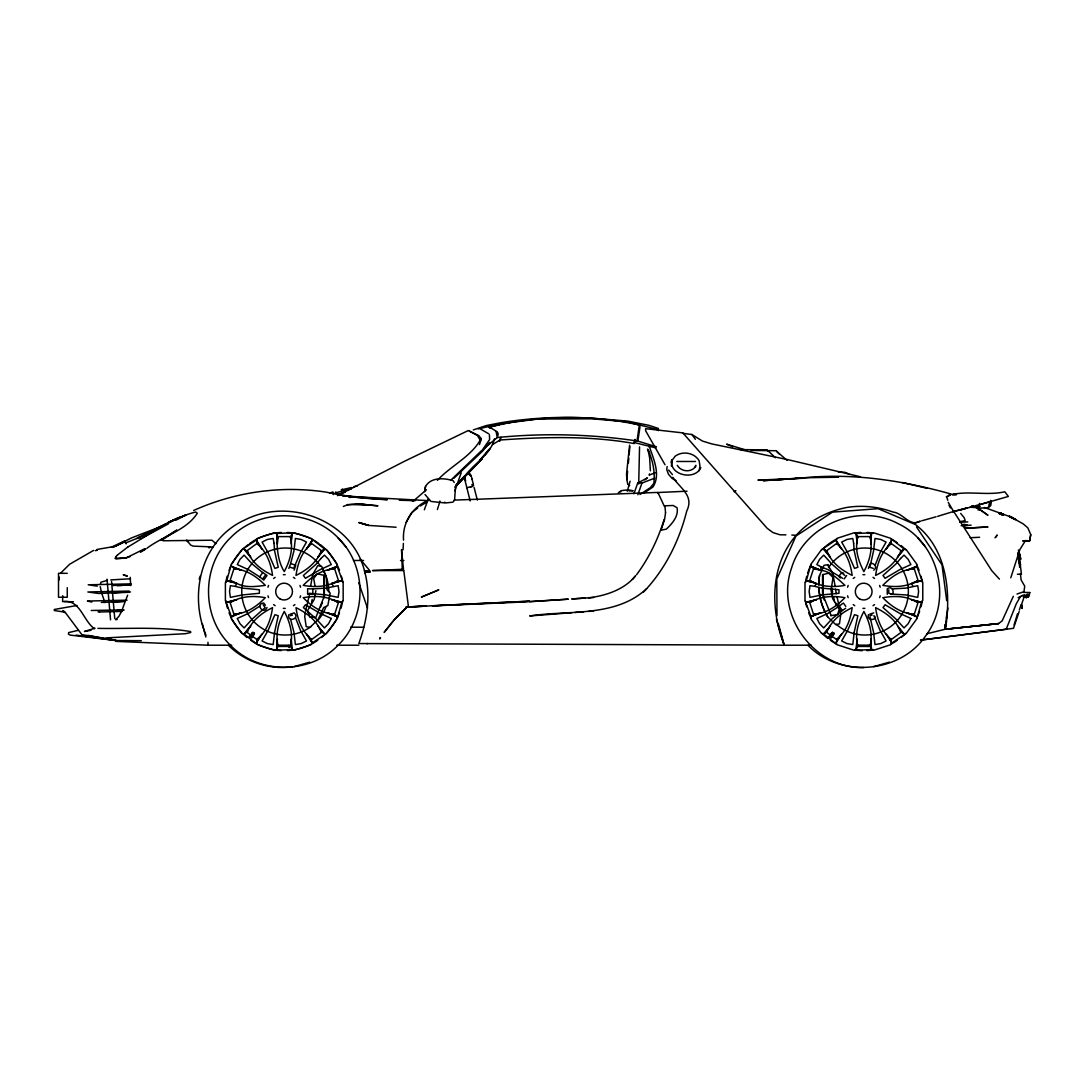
<?xml version="1.0" encoding="UTF-8"?>
<svg xmlns="http://www.w3.org/2000/svg" width="1085" height="1085" viewBox="0 0 1085 1085"><rect width="100%" height="100%" fill="white"/><g stroke="black" fill="none" stroke-linecap="round" stroke-linejoin="round"><path stroke-width="1.5" d="M231.715 645.209L207.981 645.209L207.981 642.334M324.32 597.767L324.361 575.443L317.213 573.789L313.687 578.508L315.057 586.09M888.791 589.765L888.791 593.292L891.233 593.834M1021.948 605.457L1021.948 608.373L1021.948 606.759M944.954 627.74L944.981 624.594M323.859 575.348L323.71 597.645L315.789 617.609L309.767 616.755M658.351 430.65L658.364 428.453L648.789 425.293L627.713 421.102L593.197 418.267A406.048 406.048 0 0 0 501.568 422.608L486.338 425.537L473.318 429.918M277.353 543.829L278.221 536.6L290.332 536.6C293.438 548.671 290.075 560.85 284.27 571.578C277.245 560.226 277.055 547.274 276.784 534.457L277.068 539.15M342.209 489.321C343.158 492.129 342.155 487.694 342.209 489.945L342.982 490.176M638.699 483.991L639.553 446.898M403.077 549.783L403.389 543.382M403.539 540.181C402.237 522.861 412.232 507.102 428.141 500.402L429.416 500.402M887.245 594.322L887.245 588.721C892.752 584.679 895.41 594.729 890.853 594.322M291.485 539.15L291.77 534.457L291.2 543.829M946.432 618.206L946.663 615.059M231.512 616.985L231.363 618.87L241.914 633.396L243.759 633.83L257.538 644.748L274.613 650.295L292.177 649.576L293.94 650.295L311.002 644.748L311.992 643.134L326.639 633.396L337.191 618.87L341.924 601.944L343.158 600.493L343.158 582.55L337.042 566.072L337.191 564.173L326.639 549.647L324.795 549.213L311.002 538.296L293.94 532.749L276.363 533.481L274.613 532.749L257.538 538.296L256.548 539.91L241.914 549.647L231.363 564.173L226.629 581.112L225.395 582.55L225.395 600.493L231.512 616.985L234.943 614.029C247.054 613.364 257.091 606.122 265.31 597.686C253.307 595.489 240.694 596.045 230.169 602.731L233.912 614.259L234.943 614.029M811.119 616.985L810.97 618.87L821.521 633.396L823.366 633.83L837.145 644.748L854.221 650.295L871.784 649.576L873.547 650.295L890.609 644.748L891.599 643.134L906.246 633.396L916.798 618.87L921.531 601.944L922.765 600.493L922.765 582.55L916.649 566.072L916.798 564.173L906.246 549.647L904.402 549.213L890.609 538.296L873.547 532.749L855.97 533.481L854.221 532.749L837.145 538.296L836.155 539.91L821.521 549.647L810.97 564.173L806.236 581.112L805.002 582.55L805.002 600.493L811.119 616.985L814.537 614.029C826.661 613.364 836.698 606.122 844.917 597.686C832.914 595.489 820.301 596.045 809.776 602.731L813.519 614.259L814.537 614.029M98.043 611.845L99.481 611.926M629.68 485.619L627.767 484.317L626.845 479.556L627.605 471.324M628.364 463.105L628.825 458.168M629.124 454.886L629.883 446.667M288.244 646.457L288.339 645.399L289.234 647.528M278.221 646.457C275.115 634.372 278.479 622.193 284.27 611.465C290.075 622.193 293.438 634.372 290.332 646.457L277.638 646.457M857.72 537.645L857.828 536.6L869.939 536.6C873.045 548.671 869.682 560.85 863.877 571.578C858.398 561.162 854.614 549.376 857.72 537.645L855.97 533.481M867.851 646.457L867.946 645.399M629.598 445.162L626.52 474.131L626.845 479.556M667.139 466.564L666.773 469.615L668.428 474.186L672.117 478.431L676.077 480.736M989.249 504.525L989.439 503.087M811.119 566.072L814.537 569.015L811.933 566.763L820.667 570.195L813.519 568.784L809.776 580.312C820.301 586.999 832.914 587.555 844.917 585.357C837.986 578.875 830.432 571.415 820.667 570.195L821.114 566.845L816.856 564.566L819.595 559.345L823.718 555.14L832.032 564.186L844.767 575.457M926.848 633.776L944.927 629.3L947.842 607.993M832.765 580.475L833.158 577.573L828.669 573.178L822.538 574.67L822.579 595.57M840.807 614.096L839.465 623.834L835.789 624.675L827.719 616.89A61.777 61.777 0 0 1 826.16 614.151M310.568 586.266L312.751 574.426L317.783 565.651L321.621 566.275L326.314 576.8L327.06 589.82L330.193 593.115L327.806 605.633L323.683 607.546L318.203 619.372L309.971 627.442L306.187 626.615L304.722 616.592L305.346 612.32M640.028 426.73L637.844 441.08C591.433 434.149 543.992 432.861 497.283 437.54L482.635 449.556L489.606 439.601L489.443 434.922M832.995 577.613L831.069 590.348L832.765 598.893L839.18 609.038L837.728 614.571L830.69 615.683M62.699 595.719L62.632 601.605C80.181 598.825 82.921 620.539 94.381 628.676L94.978 628.215L84.467 631.47L90.964 630.304M367.625 643.595L358.823 643.527C366.974 621.108 370.989 596.587 365.062 573.111L364.831 572.256C353.344 521.397 290.373 496.876 245.318 519.729C201.715 538.933 188.383 593.427 205.947 635.105M671.371 466.007L672.32 459.999L675.195 456.175C682.79 450.655 694.305 452.621 699.174 460.799L699.947 466.116L699.242 470.619M695.553 467.038L695.824 465.316L694.264 468.069C689.219 472.64 680.675 471.175 677.284 465.316M649.332 474.823L649.481 473.874M494.462 438.855C490.786 453.815 475.664 462.576 466.577 473.996M251.612 638.034L254.419 633.233L252.927 632.352L249.197 636.597M650.376 470.781L649.644 457.951L648.016 449.76C652.736 460.013 655.286 472.246 653.821 483.408L650.268 487.721L639.974 494.489M831.218 638.034L834.026 633.233L832.534 632.352L828.804 636.597M671.249 462.644L671.791 459.687C668.509 475.094 694.739 481.035 700.815 467.676M425.076 488.928L425.537 486.46C430.962 476.993 444.05 477.929 453.055 480.628L454.235 482.472M634.942 439.452L634.169 443.562C591.542 435.695 544.48 436.902 500.429 439.981L499.48 441.242L500.605 438.448M1022.979 540.967L1029.611 540.778L1030.75 534.661L1027.861 527.88L1023.358 523.987L1010.894 516.975L984.38 507.482M424.56 491.613L425.537 486.46M311.544 602.636L312.154 599.435M315.884 590.647L314.202 599.462L307.448 610.869L309.862 616.768M1023.182 540.913L1029.611 540.778L1030.75 534.661M469.29 431.03L478.797 435.573L481.089 438.516C471.934 456.365 450.777 465.668 437.445 480.316M480.669 440.686L481.103 438.503M634.806 439.805L634.264 442.544L655.815 447.888M1019.954 556.781L1019.113 553.296L1017.838 553.241M1013.322 596.316L1002.147 620.878L998.553 623.59L944.981 629.273L945.984 624.512M473.114 485.28L473.304 484.452L473.589 485.415L471.839 484.561M454.615 499.439L455.388 488.494M256.548 643.134L257.593 638.726C267.005 631.077 270.87 619.318 272.552 607.668C261.553 612.93 251.679 620.796 247.095 632.406L256.887 639.526L257.593 638.726L256.792 642.089L261.851 634.183M310.961 544.317L311.666 543.531L321.458 550.651C316.874 562.247 307.001 570.113 296.002 575.389C297.683 563.725 301.549 551.98 310.961 544.317L311.992 539.91M836.155 643.134L837.2 638.726C846.612 631.077 850.477 619.318 852.159 607.668C841.16 612.93 831.286 620.796 826.702 632.406L836.494 639.526L837.2 638.726M890.568 544.317L891.273 543.531L901.065 550.651C896.481 562.247 886.608 570.113 875.609 575.389C877.29 563.725 881.156 551.98 890.568 544.317L891.599 539.91M305.563 610.896L309.252 595.611M294.157 570.167L295.771 565.231L290.631 563.563L293.981 550.678L295.378 538.472L301.196 539.462L306.472 542.08L300.437 552.78L293.642 568.377L290.292 567.292M627.293 491.207L630.114 481.197M438.666 505.542L439.954 501.08M990.686 500.361L988.435 508.038L980.935 508.038M1010.772 577.83L1019.846 549.634L1025.352 540.791M200.264 575.986L199.152 579.132M1014.068 624.96L1017.513 613.771M437.363 509.557L438.367 506.356M267.968 587.216L268.551 585.425M288.827 568.432L290.631 563.563M300.002 597.618L300.586 595.828M847.575 587.216L848.158 585.425M868.434 568.432L869.18 566.153M869.546 565C870.577 560.538 879.311 566.18 873.764 570.167M879.609 597.618L880.193 595.828M1019.344 610.028L1021.026 604.847M500.917 437.255L500.009 440.008L492.576 444.538M664.101 519.606C657.985 539.313 648.83 558.273 636.475 574.833M454.886 490.84L461.166 472.843M1019.168 611.52L1013.498 628.31L921.043 640.055M1020.931 606.325L1024.85 594.716L1021.405 595.896M479.434 444.606L480.669 440.998L477.454 435.56L468.327 430.514L404.447 461.301L337.449 495.669M424.33 509.814L428.412 498.625M100.322 584.218L101.014 582.197L107.537 580.272M637.899 494.719L641.927 483.056L654.716 478.173M633.898 493.716L637.749 483.015L647.406 477.875L644.87 479.868M127.61 595.231L121.52 611.411L118.943 616.294L115.62 619.711L117.166 619.44M1006.188 629.246L1016.306 603.748L1020.09 597.184M875.175 565.163L880.043 552.78L886.079 542.08L880.803 539.462L874.985 538.472L873.588 550.678L869.899 567.292L873.249 568.377M320.618 606.963L322.476 602.365M290.427 537.645L292.177 533.481M276.363 649.576L278.126 645.399M870.034 537.645L871.784 533.481M855.97 649.576L857.72 645.399C854.614 633.667 858.398 621.895 863.877 611.465C869.682 622.193 873.045 634.372 869.939 646.457L857.245 646.457M115.268 558.314L125.914 557.839L116.176 559.006L115.295 558.287L115.986 556.632M819.514 575.592A61.777 61.777 0 0 0 818.809 585.086A61.736 61.682 78.8 0 1 819.514 575.592L824.003 565.326L827.719 564.688L832.683 573.178M795.97 536.004L776.792 579.078L776.996 615.52M999.678 513.219L1000.736 513.449M406.143 522.4L411.635 512.703L417.779 507.916M944.981 629.273L998.553 623.59L944.954 629.3L945.605 628.337C951.247 591.027 946.757 547.043 913.692 523.282L920.134 521.234M1002.676 514.236C1006.31 515.592 997.115 512.052 1000.533 513.463M657.673 429.755C600.425 412.842 536.519 414.484 478.349 428.941M235.174 586.348L242.443 588.124L259.369 589.765L259.369 593.292L242.443 594.919L230.386 597.36L229.532 591.528L230.386 585.697L235.174 586.348L236.774 583.377C245.4 588.124 255.884 586.537 265.31 585.357C256.887 576.528 246.363 569.571 233.912 568.784L230.169 580.312L236.774 583.377L227.687 581.017L231.132 580.733L226.629 581.112M814.781 586.348L822.05 588.124L838.976 589.765L838.976 593.292L822.05 594.919L809.993 597.36L809.139 591.528L809.993 585.697L814.781 586.348L816.381 583.377L807.294 581.017L810.739 580.733L806.236 581.112M1029.733 592.641L1028.919 596.384L1025.84 597.726L1028.512 596.777M467.472 474.118L481.903 459.023L467.866 472.775M256.792 642.089L260.237 636.339M839.844 636.339L836.399 642.089L841.458 634.183M481.903 459.023L480.479 459.416L481.279 459.172C482.188 457.45 481.699 460.881 480.072 459.837L489.064 449.285M920.039 521.288C910.112 527.337 902.815 512.934 893.118 512.066C878.416 506.79 862.67 505 847.195 507.387C827.652 511.171 808.895 520.651 795.78 535.8C769.835 565.95 770.323 609.797 784.224 645.209L811.336 645.195M489.701 442.531L482.499 451.197L453.869 478.268M213.175 547.084L209.785 546.894L209.012 547.911L209.812 546.867M454.059 500.917L452.852 502.179L445.46 502.965L444.742 502.138M259.64 576.84L263.723 580.055L267.018 575.525L262.828 572.473L259.64 576.84L248.438 569.679L237.262 564.566L239.988 559.345L244.111 555.14L252.425 564.186L262.692 572.636M208.212 546.772L209.69 546.867M488.128 451.238L490.352 448.119M481.794 459.077L480.452 460.474L481.333 459.091M263.085 578.305L265.16 575.457M844.157 578.929L846.625 575.525M250.35 635.81L252.927 632.352M249.97 637.966L252.547 634.508L254.188 634.562M251.842 636.692L254.419 633.233M829.957 635.81L832.534 632.352M829.577 637.966L832.154 634.508L833.795 634.562M831.449 636.692L834.026 633.233M484.981 454.886L487.165 451.984M393.001 621.163L384.131 632.433L394.33 619.698L408.326 605.742L403.837 571.022M953.118 512.12L953.688 511.428L937.63 516.351M244.681 633.287L250.635 626.031L244.681 633.287L247.624 631.497L243.759 633.83M323.873 549.769L317.919 557.012L323.873 549.769L320.929 551.56L324.795 549.213M823.366 633.83L827.231 631.497L824.288 633.287L830.242 626.031M903.479 549.769L897.526 557.012L903.479 549.769L900.536 551.56L904.402 549.213M60.638 573.124L69.671 564.227L93.595 550.407M643.188 592.369C664.888 569.923 679.156 541.212 686.724 511.089C694.373 495.479 680.146 488.521 672.876 477.305M618.328 492.753L621.217 490.623L628.351 489.837L633.165 490.732L629.097 490.962M480.072 459.837L481.591 459.335M824.288 633.287L828.682 628.242M394.072 619.915L405.926 607.966L405.804 607.044L529.629 601.198L432.576 605.769M588.558 597.835C605.701 595.746 624.119 589.779 635.444 575.986M632.392 579.404L635.444 575.972M115.973 556.659L117.519 554.95M995.745 537.183L997.223 535.027L995.026 537.834M160.607 540.059L176.841 530.09L161.828 540.262M456.256 485.348L464.434 476.912M455.768 485.253L467.947 472.612M456.351 485.266L481.401 459.47M465.167 476.505L454.683 487.219M461.817 478.987L464.231 476.396M466.74 474.538L480.574 460.311M455.836 486.026L468.015 473.548M481.808 450.383L450.56 480.411M1018.544 554.584L1018.923 555.398M117.492 554.977L127.894 546.962M646.579 588.707C615.48 617.718 568.35 609.973 529.697 615.955L571.741 612.713M337.042 566.072L333.61 569.015C321.499 569.679 311.463 576.922 303.244 585.357C315.247 587.555 327.86 586.999 338.384 580.312L334.641 568.784L333.61 569.015L336.228 566.763L327.494 570.195L336.228 566.763M915.835 566.763L907.101 570.195L915.835 566.763L913.217 569.015C901.106 569.679 891.07 576.922 882.851 585.357C894.854 587.555 907.467 586.999 917.991 580.312L914.248 568.784L913.217 569.015L916.649 566.072M413.114 501.216L426.459 489.755M842.299 610.407L832.032 618.857L823.718 627.917L819.595 623.699L816.856 618.477L828.045 613.364L839.247 606.217L842.435 610.57L845.649 608.237M273.61 578.454L275.142 577.342M267.018 607.519C263.533 615.548 255.016 603.83 263.723 602.989L265.377 605.254M293.411 605.701L294.944 604.603M853.217 578.454L854.749 577.342M842.353 603.694L839.247 606.217M873.018 605.701L874.551 604.603M989.696 506.03L988.299 506.993L990.713 505.637L991.351 501.907M948.995 495.194L950.609 494.095L956.468 494.597L952.332 494.963M643.581 493.322L652.994 486.975C661.009 474.376 653.36 458.711 649.142 445.854L649.25 447.061L648.776 445.067L649.495 446.64M797.366 535.081L832.493 512.134L878.118 508.675L913.136 523.58M259.64 606.217L248.438 613.364L237.262 618.477L239.988 623.699L244.111 627.917L252.425 618.857L265.16 607.586L263.085 604.738M127.867 546.989C149.662 534.295 171.05 518.101 195.72 512.011L197.307 513.246C186.376 530.457 162.886 536.112 147.018 548.21M1017.011 594.024L1023.955 591.691L1024.728 586.185L1021.134 579.96L1020.402 573.653M125.1 541.578L115.62 546.08M420.248 506.003L426.486 502.328M145.675 548.996L140.385 552.034L145.648 549.024M948.521 495.872L950.067 494.991L949.701 493.634C902.34 480.519 853.407 472.911 804.188 477.78L763.203 480.682L786.571 479.19M180.463 517.87L186.362 514.67M168.406 523.852L141.213 538.526L138.88 537.509M144.576 548.82L126.091 557.961M124.531 541.768L125.263 541.415L113.057 547.165M136.696 538.54L179.459 517.382L167.931 522.97L178.645 517.599M166.466 523.404L136.71 538.513L125.426 543.042L126.145 542.663L126.145 543.883M1018.164 597.713L1022.612 595.448M113.247 547.084L131.421 537.97L161.868 526.144M471.433 476.695L469.791 474.172L467.215 474.064L469.656 474.416L471.433 476.695L469.805 474.199L467.16 473.779M175.96 520.149L178.984 518.671M111.05 547.383L124.463 540.954M1023.372 597.089L1029.489 594.16M138.134 537.875L138.907 537.482M343.308 506.437C354.063 501.704 366.621 505.298 377.973 505.786L360.478 504.199M946.269 496.754L950.067 494.991M470.456 486.989L472.734 485.985M472.545 486.419L466.835 487.694M421.848 596.899L438.53 589.955M421.346 597.089L438.706 589.914M309.808 662.135L294.076 666.638M889.415 662.135L873.683 666.638M185.291 515.321L168.161 522.319L185.115 515.429M91.235 610.489L122.361 609.946M193.7 510.452C235.147 491.858 281.354 485.266 326.3 492.156C346.373 496.618 366.811 498.869 387.345 499.67L349.37 496.794M288.827 614.612C286.942 623.156 300.708 618.681 294.157 612.876L290.156 614.178M649.223 475.094L655.286 472.762M329.867 492.97L332.919 491.912M309.184 593.292L326.11 594.919L338.154 597.36L339.008 591.528L338.154 585.697L326.11 588.124L312.833 588.924L312.833 594.322L307.638 594.322L307.638 588.721L312.833 588.924M1010.501 517.07L1014.923 519.579M892.44 594.119L905.717 594.919L917.761 597.36L918.615 591.528L917.761 585.697L905.717 588.124L892.44 588.924M333.38 586.348L331.779 583.377L340.853 581.017L337.421 580.733L341.924 581.112M290.292 615.751L292.53 615.032M869.763 614.178L873.764 612.876M869.899 615.751L872.137 615.032M125.887 557.866L130.214 556.537M991.202 501.365L960.076 510.058M981.03 504.254L1008.372 496.442L1004.805 491.79C987.825 495.642 970.383 491.03 953.484 494.19M921.64 520.841L936.084 516.785M955.315 511.211L967.101 507.943L954.108 511.32M337.055 494.353L345.125 492.264M227.687 602.026L236.774 599.679L227.687 602.026L231.132 602.324L226.629 601.944M331.779 583.377L340.853 581.017M807.294 602.026L816.381 599.679L807.294 602.026L810.739 602.324L806.236 601.944M921.531 581.112L917.028 580.733L920.46 581.017L911.386 583.377L912.973 586.348M335.848 492.726L351.255 488.969M351.499 487.518L341.124 489.945M1017.893 553.689L1019.493 553.323L1020.836 559.141M1018.11 554.679L1019.697 554.313L1020.32 557.148M913.936 582.509L920.46 581.017M113.708 546.569L96.918 549.485M78.269 630.317L68.64 632.596L68.45 634.088L70.105 635.091L116.054 640.53L141.267 640.679M513.422 421.848L489.349 426.975L497.323 431.884L498.218 433.959L497.283 437.54L496.103 431.681M77.008 605.484L54.372 609.458L54.25 610.516L65.439 612.252M95.263 550.665L97.474 550.285M354.09 486.528L357.168 486.066M959.56 521.871L965.148 520.556L964.267 517.816L960.686 513.422M920.446 640.136L1006.582 629.192M110.738 579.933L130.539 578.753M962.992 524.814L965.731 524.557M341.924 601.944L337.421 602.324C327.222 595.733 314.853 595.692 303.244 597.686C311.653 606.515 322.191 613.473 334.641 614.259L338.384 602.731L337.421 602.324L340.853 602.026L331.779 599.679L340.853 602.026M920.46 602.026L911.386 599.679L920.46 602.026L917.028 602.324C906.829 595.733 894.46 595.692 882.851 597.686C891.26 606.515 901.798 613.473 914.248 614.259L917.991 602.731L917.028 602.324L921.531 601.944M292.584 666.746C269.338 670.123 245.061 661.782 228.406 645.304M575.104 612.455L583.513 611.818M588.558 611.425L593.603 611.045M349.302 497.418L357.602 496.862L427.422 500.578M529.602 601.741L568.35 599.178L519.566 602.189M585.181 598.052L571.714 598.947L593.603 597.523M789.907 478.987L801.584 478.241L757.94 480.113L783.126 479.516M1023.304 540.981L1026.559 540.791M977.856 509.855L980.189 509.95M117.18 585.778L122.144 585.493M128.437 592.315L98.45 593.468L87.858 591.976L129.156 591.067M124.68 601.565L101.339 602.446M349.207 497.31L357.602 496.862L339.252 495.086M970.139 537.74L979.606 537.278M961.134 525.669L971.102 525.194M425.876 606.095L407.472 606.949L425.876 606.176M687.022 491.207L658.703 492.481L658.31 493.58L657.822 492.414L454.005 500.131M960.062 522.238L967.779 521.912M402.277 569.299L372.508 570.561L403.593 570.547L401.545 549.607L402.277 569.299L403.525 570.479M432.576 605.905L449.298 605.172M454.317 604.969L471.053 604.25M476.071 604.047L494.475 603.246M497.825 603.111L516.229 602.324M130.743 584.72L112.854 585.398L130.797 584.761M128.789 591.976L112.501 592.586L130.471 591.949M99.467 611.994L122.198 611.411M124.07 640.747L127.379 640.679M803.605 477.78L838.529 477.21M363.611 498.137L373.213 498.042L349.668 496.564M131.163 583.866L88.211 584.788L97.27 586.158M127.067 600.154L87.41 601.049L91.791 602.067M123.866 610.028L117.234 610.109L123.717 610.123M953.091 510.927L956.224 510.75L953.335 510.75M97.935 628.364C128.722 629.002 160.282 626.479 190.553 631.565L190.729 632.528L185.399 633.708L106.072 637.885L116.054 640.53L76.072 635.118M676.782 461.478L695.512 461.478M359.013 522.59L368.588 525.411L359.013 522.59L368.588 525.411L396.106 527.242M208.279 546.745L193.13 546.135L190.675 545.063L186.566 540.099L187.854 541.632M353.493 560.484L363.57 560.484M400.501 560.484L403.864 560.484M67.27 573.314L58.509 573.314L58.509 597.238L67.27 597.238L67.27 587.663M1017.391 574.25L1021.446 574.25L1019.832 561.311M283.334 574.684L285.219 574.684M862.941 574.684L864.826 574.684M283.334 608.373L285.219 608.373M862.941 608.373L864.826 608.373M350.577 627.171L363.746 627.239M277.475 645.209L291.024 645.209M336.784 645.209L358.823 645.209M857.109 645.168L870.658 645.168M969.99 507.251L977.097 507.644L987.974 515.266L978.724 508.729M778.284 623.495L784.224 645.209L366.825 643.581M347.2 504.606L367.612 504.756L355.649 504.199M1023.141 592.437L1029.896 592.491M750.793 450.465L776.019 450.723M399.28 500.226L415.162 500.673M64.313 601.673L73.441 601.768M740.662 449.61L767.203 449.895M637.749 483.015L641.927 483.056M785.92 534.864L779.952 534.783L772.981 532.586L767.271 528.395L682.845 432.888L645.575 428.697L645.656 430.799L665.01 464.733M964.307 525.303L967.562 525.371L964.077 525.479M115.878 641.384L207.981 645.209M1011.369 517.382L1012.454 518.02L1009.823 516.677L1013.119 518.128L1012.251 517.735M999.61 513.164L1003.693 514.493L999.827 512.907M1025.04 540.588L1029.611 540.778M802.52 478.254L795.875 477.97L802.385 478.363M838.298 472.002L844.903 472.314L848.85 473.914M1000.248 513.069L1003.679 514.493M444.375 502.884L430.962 501.46L425.035 494.516M342.941 496.143L346.305 496.347M791.819 535.027L796.051 535.353M863.877 667.573C814.157 669.174 774.676 614.815 791.562 568.038C804.392 524.787 858.737 502.287 898.394 523.784C939.095 543.232 952.833 600.425 925.397 636.23C899.329 673.785 839.614 678.084 808.013 645.304M656.439 446.776L637.031 440.849L639.363 424.805L627.537 421.834L592.573 418.837L537.916 419.013L502.83 423.557L489.05 427.395L490.108 428.385M964.728 526.103L963.995 524.136M410.442 500.321L413.588 500.741M64.042 611.153L62.523 610.923L65.805 613.174L81.85 634.616L116.054 640.53L88.021 635.362M695.39 439.303L691.891 434.502L683.048 433.335M627.537 421.834L640.299 425.184M976.771 505.664L979.891 506.383M807.294 581.017L813.831 582.509M227.687 581.017L234.224 582.509M902.34 482.54L927.16 488.318M976.364 505.61L979.538 506.329M972.485 506.519L980.216 508.377L972.106 506.152M860.459 476.776L787.751 459.633L711.814 443.914L702.388 441.039L691.891 434.502M971.97 506.139L978.358 507.902L971.943 506.098M127.406 575.972L123.188 574.711L126.823 576.176M745.354 449.882L726.652 444.185L732.85 446.789M821.114 566.845L828.045 569.679L842.692 578.305M620.105 491.627L620.932 491.898M820.667 570.195L811.933 566.763M1003.299 514.602L1000.37 513.408M915.835 616.28L907.101 612.849L915.835 616.28L913.217 614.029L916.649 616.985M232.326 566.763L241.06 570.195L232.326 566.763L234.943 569.015L231.512 566.072M336.228 616.28L327.494 612.849L336.228 616.28L333.61 614.029L337.042 616.985M1002.757 514.1L1003.747 514.507L999.909 512.974M1001.875 514.032L1003.367 514.643M1001.875 514.182L1003.381 514.832M1011.993 517.681L1012.359 517.694M1012.102 517.952L1010.8 517.287M1010.759 516.908C1005.768 514.48 1019.724 521.817 1011.762 517.464M1013.851 518.589L1014.706 519.023M480.845 429.226L488.833 433.878M1018.083 552.794L1020.47 559.968M1012.725 518.25L1011.79 517.599L1012.536 517.884M1012.495 517.979L1013.892 518.942M1010.108 516.691L1009.294 516.243L1010.894 517.084M1011.64 517.287L1012.847 517.938M1013.743 518.508L1014.692 519.023M1013.498 518.304L1015.723 519.525L1014.312 518.752M1011.803 517.64L1012.63 518.115M824.288 549.769L830.242 557.012L824.288 549.769L827.231 551.56C831.612 562.871 841.594 570.181 852.159 575.389C850.545 563.291 846.11 551.478 836.494 543.531L826.702 550.651L827.231 551.56L823.366 549.213M897.526 626.031L903.479 633.287L900.536 631.497C896.156 620.172 886.174 612.862 875.609 607.668C877.222 619.752 881.657 631.578 891.273 639.526L901.065 632.406L900.536 631.497L904.402 633.83M243.759 549.213L247.624 551.56C252.005 562.871 261.987 570.181 272.552 575.389C270.938 563.291 266.503 551.478 256.887 543.531L247.095 550.651L247.624 551.56L244.681 549.769L250.635 557.012L244.681 549.769M320.929 631.497L321.458 632.406L311.666 639.526C302.05 631.578 297.615 619.752 296.002 607.668C306.567 612.862 316.549 620.172 320.929 631.497L324.795 633.83M873.018 577.342L874.551 578.454M843.71 573.395C842.082 570.493 837.145 577.288 840.414 577.939M853.217 604.603L854.749 605.701M293.411 577.342L294.944 578.454M273.61 604.603L275.142 605.701M338.032 537.767C309.835 508.472 258.705 508.472 230.495 537.767C201.213 565.963 201.213 617.094 230.495 645.304C258.705 674.585 309.835 674.585 338.032 645.304C367.327 617.094 367.327 565.963 338.032 537.767L345.789 546.84M215.929 543.666L211.982 540.221L163.13 540.764L161.245 539.381M480.994 438.977L479.461 437.608L481.184 439.411M787.045 460.352L776.548 451.224L779.016 453.855M946.676 496.659L947.761 500.266M471.27 475.935L469.791 474.172L471.27 475.962M913.692 523.282L914.655 524.231M775.409 457.761L767.705 450.438L768.166 451.116M999.421 579.132L991.744 570.642L953.918 511.795M899.085 628.242L903.479 633.287M319.478 628.242L323.873 633.287L317.919 626.031M917.639 537.767L925.397 546.84M668.631 470.076L672.429 474.565M360.22 559.236L369.849 570.696L364.397 570.968L370.31 571.985L364.831 572.256L365.062 573.111M843.33 602.989L845.812 606.393M952.928 510.343L948.209 502.314M657.998 492.671L664.44 506.492M916.54 527.025L942.011 564.837L946.703 600.71M886.309 634.183L891.355 642.089L890.568 638.726L891.599 643.134M835.233 602.378L836.874 605.037M887.923 636.339L891.355 642.089M873.9 615.737L880.043 630.263L886.079 640.964L880.803 643.581L874.985 644.571L873.588 632.365L870.021 616.999M831.381 633.138L832.154 634.508M251.774 633.138L252.547 634.508M949.022 505.312L950.392 507.956M827.719 564.688L829.13 567.496M648.369 450.885L647.514 449.095L649.644 452.852M101.529 592.627L104.879 602.541M871.377 648.586L870.807 639.214L871.377 648.586L870.034 645.399L871.784 649.576M276.363 533.481L278.126 537.645M290.427 645.399L292.177 649.576M295.568 617.88L300.437 630.263L306.472 640.964L301.196 643.581L295.378 644.571L293.981 632.365L290.631 619.494M823.162 597.089L824.329 600.141M358.769 582.794L367.53 608.265M464.272 476.939L465.573 480.764L464.475 477.02M879.609 585.425L880.193 587.216M874.89 616.307C876.68 620.525 866.291 621.095 868.434 614.612M847.575 595.828L848.158 597.618M300.002 585.425L300.586 587.216M267.968 595.828L268.551 597.618M1018.354 559.195L1019.846 564.987L1019.656 563.088M776.426 619.345L784.224 645.209M101.217 591.433L100.254 586.619M202.38 623.916L205.824 637.017M831.164 615.588L823.162 595.448L823.027 574.575M1019.968 556.347L1020.565 558.816M473.263 484.086L471.989 478.797M470.158 500.945L464.082 476.627M836.983 596.709L840.604 612.713M474.077 487.382L477.346 500.09M833.009 574.535L835.125 586.185M836.155 539.91L837.2 544.317M310.961 638.726L311.992 643.134M256.548 539.91L257.593 544.317M1019.778 561.827L1020.537 564.932L1020.212 563.169M471.717 477.739L472.083 479.461L471.88 478.458M832.046 589.209L832.643 592.166M833.524 596.614L834.406 601.063M1018.327 556.998L1018.544 558.219M835.572 589.209L836.237 593.739M1018.422 549.973L1019.235 556.456M333.109 492.875L333.312 494.584M1018.747 559.453L1019.669 567.346M857.72 645.399L857.828 646.457M111.552 581.479L114.752 618.586M107.049 579.241L110.548 619.82M130.186 577.288L130.715 585.642M58.97 576.881L59.133 579.919M1021.948 605.145L1021.948 606.04M979.443 503.413L979.443 506.505M832.643 562.315A43.495 43.495 0 0 1 893.891 559.114A43.495 43.495 0 0 1 897.458 620.335A43.495 43.495 0 0 1 836.264 624.295M828.547 567.604A43.495 43.495 0 0 1 831.558 563.563M922.291 600.778A59.146 59.146 0 0 1 921.002 606.841M919.632 611.275A59.146 59.146 0 0 1 916.581 618.382M905.704 633.355A59.146 59.146 0 0 1 901.092 637.505M897.376 640.272A59.146 59.146 0 0 1 890.731 644.232M873.127 649.956A59.146 59.146 0 0 1 866.969 650.593M862.331 650.661A59.146 59.146 0 0 1 854.627 649.956M837.023 644.232A59.146 59.146 0 0 1 830.364 640.272M827.869 638.455A59.146 59.146 0 0 1 822.05 633.355M811.173 618.382A59.146 59.146 0 0 1 808.65 612.727M806.738 606.841A59.146 59.146 0 0 1 805.45 600.778M805.45 582.279A59.146 59.146 0 0 1 806.738 576.216M807.62 573.26A59.146 59.146 0 0 1 811.173 564.675M822.05 549.702A59.146 59.146 0 0 1 837.023 538.825M854.627 533.115A59.146 59.146 0 0 1 860.785 532.464M866.969 532.464A59.146 59.146 0 0 1 873.127 533.115M890.731 538.825A59.146 59.146 0 0 1 897.376 542.785M901.092 545.565A59.146 59.146 0 0 1 905.704 549.702M916.581 564.675A59.146 59.146 0 0 1 919.09 570.33M921.002 576.216A59.146 59.146 0 0 1 922.291 582.279M326.137 606.406A43.495 43.495 0 0 1 318.597 619.481M311.232 626.425A43.495 43.495 0 0 1 251.951 563.563M253.036 562.315A43.495 43.495 0 0 1 320.645 566.207M323.357 570.52A43.495 43.495 0 0 1 328.769 591.528M342.684 600.778A59.146 59.146 0 0 1 340.975 608.332M339.483 612.727A59.146 59.146 0 0 1 336.974 618.382M336.255 619.752A59.146 59.146 0 0 1 327.168 632.243M326.097 633.355A59.146 59.146 0 0 1 321.486 637.505M317.769 640.272A59.146 59.146 0 0 1 311.124 644.232M309.74 644.91A59.146 59.146 0 0 1 295.039 649.684M293.52 649.956A59.146 59.146 0 0 1 287.362 650.593M281.178 650.593A59.146 59.146 0 0 1 275.02 649.956M273.488 649.684A59.146 59.146 0 0 1 258.8 644.91M257.416 644.232A59.146 59.146 0 0 1 250.757 640.272M247.041 637.505A59.146 59.146 0 0 1 242.443 633.355M241.372 632.243A59.146 59.146 0 0 1 232.285 619.752M231.566 618.382A59.146 59.146 0 0 1 229.043 612.727M227.552 608.332A59.146 59.146 0 0 1 225.843 600.778M225.843 582.279A59.146 59.146 0 0 1 227.131 576.216M229.043 570.33A59.146 59.146 0 0 1 231.566 564.675M232.285 563.305A59.146 59.146 0 0 1 241.372 550.814M242.443 549.702A59.146 59.146 0 0 1 248.262 544.602M249.496 543.68A59.146 59.146 0 0 1 257.416 538.825M258.8 538.146A59.146 59.146 0 0 1 273.488 533.372M275.02 533.115A59.146 59.146 0 0 1 281.178 532.464M287.362 532.464A59.146 59.146 0 0 1 293.52 533.115M295.039 533.372A59.146 59.146 0 0 1 309.74 538.146M311.124 538.825A59.146 59.146 0 0 1 319.031 543.68M320.278 544.602A59.146 59.146 0 0 1 326.097 549.702M327.168 550.814A59.146 59.146 0 0 1 336.255 563.305M336.974 564.675A59.146 59.146 0 0 1 339.483 570.33M341.395 576.216A59.146 59.146 0 0 1 342.684 582.279M824.722 611.303A61.777 61.777 0 0 1 818.904 588.246A61.736 61.682 78.8 0 0 827.719 616.89M291.2 639.214L291.77 648.586L291.2 639.214M856.987 541.13L856.96 543.829L856.391 534.457L856.987 541.13M274.03 543.232L274.573 550.678L278.248 567.292L274.898 568.377L268.117 552.78L262.082 542.08L267.358 539.462L273.176 538.472L274.03 543.232M853.637 543.232L854.18 550.678L857.855 567.292L854.505 568.377L847.724 552.78L841.689 542.08L846.965 539.462L852.783 538.472L853.637 543.232M277.353 639.214L276.784 648.586L277.353 639.214M856.96 639.214L856.391 648.586L856.96 639.214M871.377 534.457L870.807 543.829L871.377 534.457M274.573 632.365L273.176 644.571L267.358 643.581L262.082 640.964L268.117 630.263L274.898 614.666L278.248 615.751L274.573 632.365M854.18 632.365L852.783 644.571L846.965 643.581L841.689 640.964L847.724 630.263L854.505 614.666L857.855 615.751L854.18 632.365M665.553 512.676L664.59 519.308L661.091 530.158L666.339 529.141C672.076 523.702 678.79 516.284 677.054 507.712L673.148 505.488L664.888 505.8L665.553 512.676M1027.224 594.309L1026.003 596.94L1027.224 594.309M734.504 490.895L734.206 491.79L735.861 490.705L734.653 491.003M379.967 638.238L379.628 638.97L380.51 637.722L379.967 638.238M335.753 492.264L335.251 493.295L335.753 492.264M331.291 618.477L328.565 623.699L324.442 627.917L316.128 618.857L303.393 607.586L305.468 604.738L320.116 613.364L331.291 618.477M910.898 618.477L908.172 623.699L904.049 627.917L895.735 618.857L883 607.586L885.075 604.738L899.723 613.364L910.898 618.477M311.761 540.954L306.702 548.861L311.761 540.954M891.355 540.954L886.309 548.861L891.355 540.954M320.957 558.477L316.128 564.186L303.393 575.457L305.468 578.305L320.116 569.679L331.291 564.566L328.565 559.345L324.442 555.14L320.957 558.477M900.564 558.477L895.735 564.186L883 575.457L885.075 578.305L899.723 569.679L910.898 564.566L908.172 559.345L904.049 555.14L900.564 558.477M238.483 613.649L232.326 616.28L241.06 612.849L238.483 613.649M818.09 613.649L811.933 616.28L820.667 612.849L818.09 613.649M969.502 527.975L964.66 528.259L988.015 526.971L969.502 527.975M125.1 601.171L112.067 601.66L125.128 601.198M999.122 513.436L1002.96 515.199L999.122 513.436M1000.167 513.856L1001.035 514.371L1000.167 513.856M1002.73 513.734L1002.73 513.734M841.458 548.861L836.399 540.954L841.458 548.861M261.851 548.861L256.792 540.954L261.851 548.861M308.316 636.339L306.702 634.183L311.761 642.089L308.316 636.339M859.483 598.852A8.395 8.395 0 0 0 872.082 591.569A8.395 8.395 0 0 0 859.483 584.3A8.395 8.395 0 0 0 859.483 598.852M279.876 598.852A8.395 8.395 0 0 0 292.475 591.569A8.395 8.395 0 0 0 279.876 584.3A8.395 8.395 0 0 0 279.876 598.852"/></g></svg>
